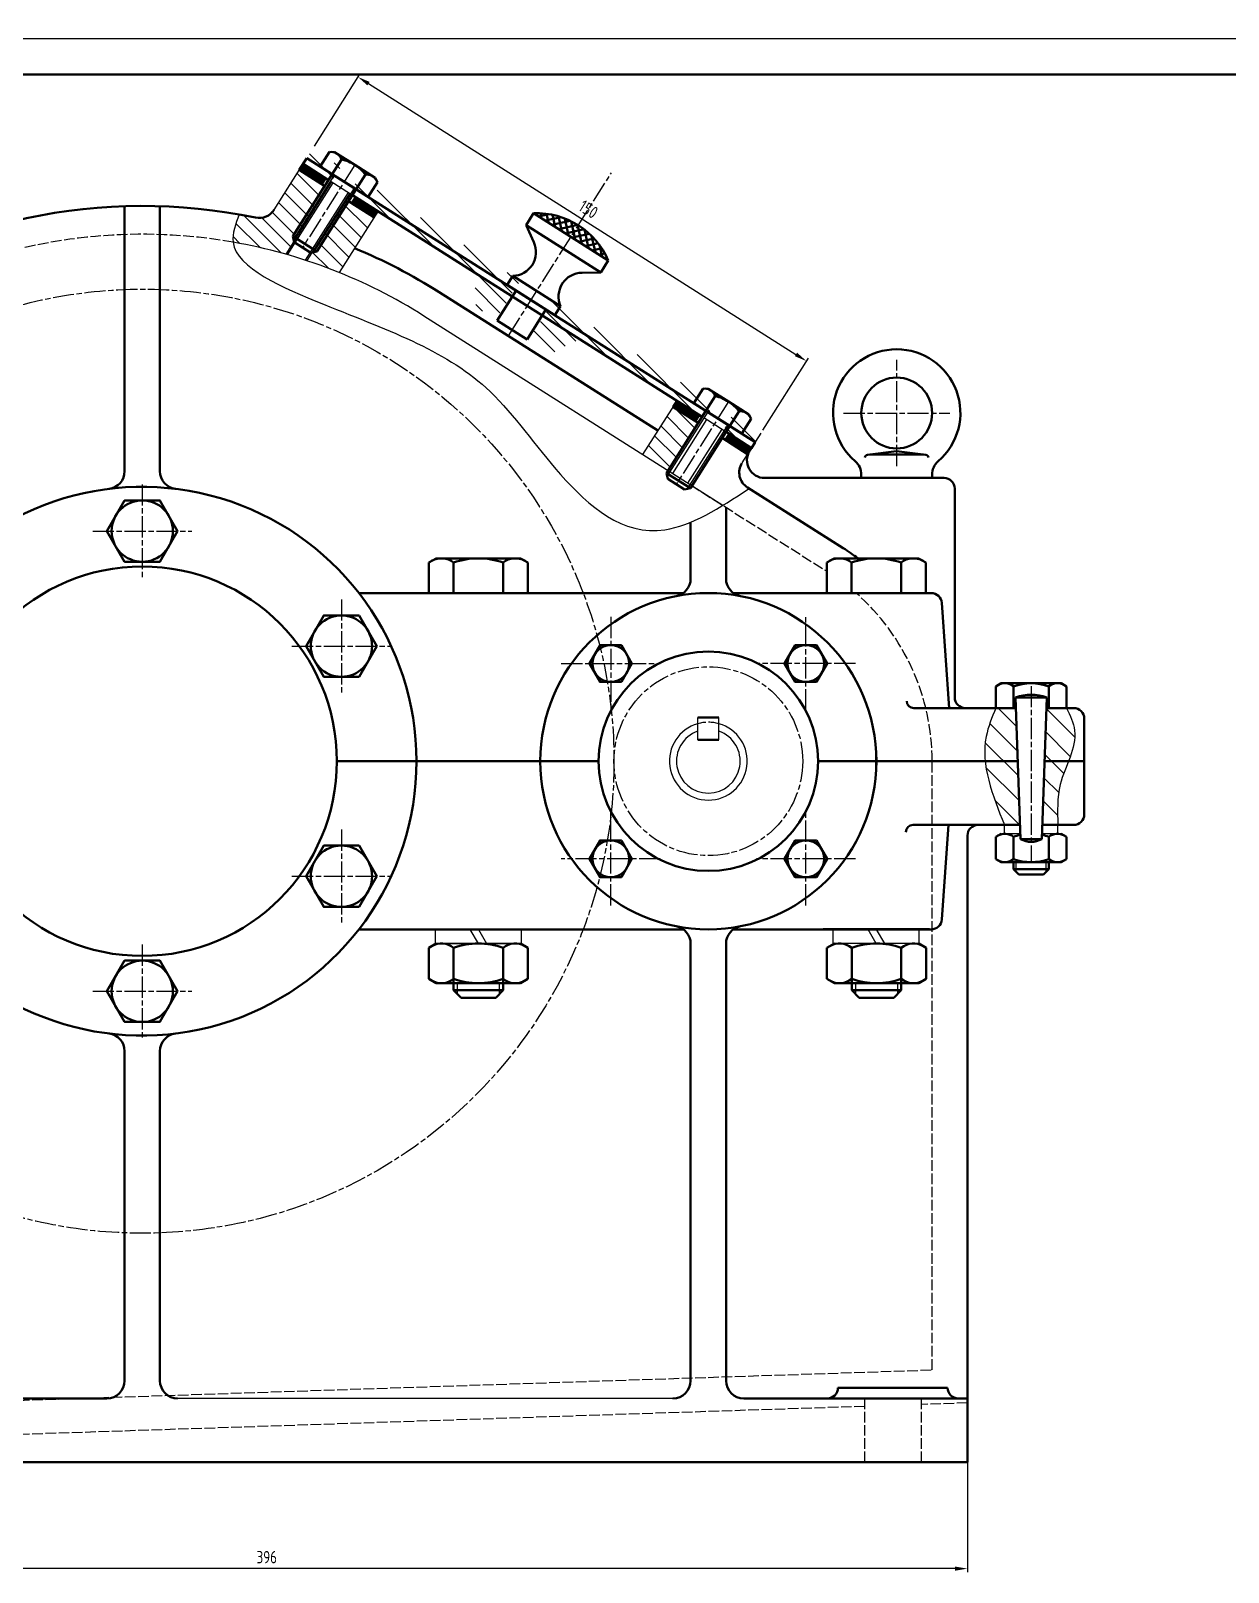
# Model space of a CAD drawing. Header units: millimetres. Extents: x -11122 to -2883, y -3177 to -1688.
# Drawn here: x -9394.2 to -9055.7, y -2768.7 to -2333.3 of the extents above; entities that cross this region are included whole.
import ezdxf

# ---------------------------------------------------------------- set-up
doc = ezdxf.new("R2010")
doc.units = ezdxf.units.MM
doc.header["$LTSCALE"] = 0.5
doc.linetypes.add('AM_ISO02W050', pattern=[7.5, 6, -1.5])
doc.linetypes.add('AM_ISO08W050', pattern=[18, 12, -1.5, 3, -1.5])
for name, color, linetype, lineweight in [('AM_0', 7, 'Continuous', 50), ('AM_3', 6, 'AM_ISO02W050', 25), ('AM_4', 3, 'Continuous', 25), ('AM_5', 3, 'Continuous', 25), ('AM_7', 4, 'AM_ISO08W050', 25)]:
    doc.layers.add(name, color=color, linetype=linetype, lineweight=lineweight)
doc.styles.get("Standard").update_dxf_attribs({"font": 'tcvn+7284-2003i.ttf', "width": 0.8, "height": 3.5})
doc.styles.add('TCVN', font='tcvn+7284-2003i.ttf', dxfattribs={"width": 0.8, "height": 3.5})
doc.dimstyles.new('AM_ISO$0', dxfattribs={"dimtxt": 3.5, "dimasz": 3.5, "dimexe": 1, "dimexo": 1, "dimgap": 1.5, "dimtad": 1, "dimdsep": 46, "dimtxsty": 'Standard', "dimcen": 0, "dimclrd": 256, "dimclre": 256, "dimclrt": 130, "dimadec": 0, "dimazin": 2, "dimtp": 0.1, "dimtm": 0.1, "dimtfac": 0.71, "dimtdec": 3, "dimtmove": 0, "dimatfit": 3, "dimfxl": 1, "dimlwd": -1, "dimlwe": -1, "dimarcsym": 1})
pattern_1 = [(315, (-10309.5056, -5464.477), (2.245064, 2.245064), [])]

# ---------------------------------------------------------------- blocks, each defined once
blk = doc.blocks.new('dau_bulong_mat_dung_M6')
at = {"layer": 'AM_0'}
blk.add_lwpolyline([(2869.53, 3495), (2863.74, 3496.55), (2859.49, 3492.31), (2861.05, 3486.51), (2866.84, 3484.96), (2871.08, 3489.2)], close=True, dxfattribs=at)
blk.add_circle((2865.29, 3490.75), 5.2, dxfattribs=at)
at = {"layer": 'AM_7'}
for p, q in [((2855.39, 3480.85), (2875.19, 3500.65)), ((2855.96, 3500.08), (2874.62, 3481.42))]:
    blk.add_line(p, q, dxfattribs=at)
blk = doc.blocks.new('*U37')
at = {"layer": 'AM_0'}
blk.add_lwpolyline([(10, 0), (5, 8.66), (-5, 8.66), (-10, 0), (-5, -8.66), (5, -8.66)], close=True, dxfattribs=at)
blk.add_circle((0, 0), 8.66, dxfattribs=at)
at = {"layer": 'AM_7'}
for p, q in [((0, 13.2), (0, -13.2)), ((-14, 0), (14, 0))]:
    blk.add_line(p, q, dxfattribs=at)
blk = doc.blocks.new('*U38')
at = {"layer": 'AM_0'}
blk.add_lwpolyline([(10, 0), (5, 8.66), (-5, 8.66), (-10, 0), (-5, -8.66), (5, -8.66)], close=True, dxfattribs=at)
blk.add_circle((0, 0), 8.66, dxfattribs=at)
at = {"layer": 'AM_7'}
for p, q in [((0, 13.2), (0, -13.2)), ((-14, 0), (14, 0))]:
    blk.add_line(p, q, dxfattribs=at)
blk = doc.blocks.new('*U39')
at = {"layer": 'AM_0'}
blk.add_lwpolyline([(10, 0), (5, 8.66), (-5, 8.66), (-10, 0), (-5, -8.66), (5, -8.66)], close=True, dxfattribs=at)
blk.add_circle((0, 0), 8.66, dxfattribs=at)
at = {"layer": 'AM_7'}
for p, q in [((0, 13.2), (0, -13.2)), ((-14, 0), (14, 0))]:
    blk.add_line(p, q, dxfattribs=at)
blk = doc.blocks.new('*U40')
at = {"layer": 'AM_0'}
blk.add_lwpolyline([(10, 0), (5, 8.66), (-5, 8.66), (-10, 0), (-5, -8.66), (5, -8.66)], close=True, dxfattribs=at)
blk.add_circle((0, 0), 8.66, dxfattribs=at)
at = {"layer": 'AM_7'}
for p, q in [((0, 13.2), (0, -13.2)), ((-14, 0), (14, 0))]:
    blk.add_line(p, q, dxfattribs=at)
blk = doc.blocks.new('nut_xa_khi_khong cat')
for p, q in [((4600.22, 3966.38), (4625.22, 3966.38)), ((4600.22, 3962.38), (4600.22, 3966.38)), ((4625.22, 3966.38), (4625.22, 3962.38)), ((4625.22, 3962.38), (4600.22, 3962.38)), ((4604.66, 3959.5), (4600.22, 3962.38)), ((4625.22, 3962.38), (4620.78, 3959.5)), ((4607.72, 3953.87), (4607.72, 3954.27)), ((4617.72, 3953.87), (4617.72, 3954.27)), ((4604.72, 3948.27), (4620.72, 3948.27)), ((4604.72, 3945.27), (4604.72, 3948.27)), ((4604.72, 3945.27), (4620.72, 3945.27)), ((4607.72, 3935.27), (4607.72, 3945.27)), ((4617.72, 3935.27), (4617.72, 3945.27)), ((4620.72, 3945.27), (4620.72, 3948.27)), ((4620.72, 3945.27), (4620.72, 3948.27)), ((4617.72, 3935.27), (4607.72, 3935.27))]:
    blk.add_line(p, q)
for centre, radius, start, end in [((4612.72, 3948.27), 22, 55.3765, 124.6235), ((4601, 3953.87), 6.71, 303.5831, 57.0443), ((4624.43, 3953.87), 6.71, 122.9557, 236.4169)]:
    blk.add_arc(centre, radius, start, end)
blk = doc.blocks.new('*U15')
at = {"layer": 'AM_0'}
for p, q in [((0, 0), (-6.81, 0)), ((0, 0), (6.81, 0)), ((-8, -0.69), (-6.81, 0)), ((-8, -0.69), (-8, -5.6)), ((-4, -0.69), (-4, -5.6)), ((4, -0.69), (4, -5.6)), ((8, -0.69), (6.81, 0)), ((8, -0.69), (8, -5.6)), ((-8, -5.6), (0, -5.6)), ((-4, -5.6), (-4, -26.4)), ((-4, -5.6), (4, -5.6)), ((4, -5.6), (-4, -5.6)), ((8, -5.6), (0, -5.6)), ((4, -26.4), (4, -5.6)), ((-4, -26.4), (4, -26.4)), ((-4, -26.4), (-2.8, -27.6)), ((-2.8, -27.6), (2.8, -27.6)), ((4, -26.4), (2.8, -27.6))]:
    blk.add_line(p, q, dxfattribs=at)
for centre, radius, start, end in [((-5.97, -3.16), 3.16, 51.5018, 120), ((0, -12), 12, 90, 109.4712), ((0, -12), 12, 70.5288, 90), ((5.97, -3.16), 3.16, 60, 128.4982)]:
    blk.add_arc(centre, radius, start, end, dxfattribs=at)
at = {"layer": 'AM_4'}
for p, q in [((-3.4, -5.6), (-3.4, -27)), ((3.4, -27), (3.4, -5.6))]:
    blk.add_line(p, q, dxfattribs=at)
at = {"layer": 'AM_7'}
blk.add_line((0, 0), (0, -27.6), dxfattribs=at)
blk = doc.blocks.new('cua_tham_vaf nut_thong _hoi')
at = {"layer": 'AM_0'}
h = blk.add_hatch(dxfattribs=at)
h.set_pattern_fill('ANSI37', color=256, scale=0.5)
h.set_pattern_definition([(45, (1604.564, -1147.4989), (-1.122532, 1.122532), []), (135, (1604.564, -1147.4989), (-1.122532, -1.122532), [])])
h.paths.add_polyline_path([(6229.78, 2814.88, 0.311691), (6204.78, 2814.88)])
h = blk.add_hatch(dxfattribs=at)
h.set_pattern_fill('ANSI37', color=256, scale=0.1)
h.paths.add_polyline_path([(6149.78, 2789.78), (6149.78, 2791.78), (6142.28, 2791.78), (6142.28, 2789.78)])
h.paths.add_polyline_path([(6159.78, 2791.78), (6159.78, 2789.78), (6167.28, 2789.78), (6167.28, 2791.78)])
h.paths.add_polyline_path([(6284.78, 2791.78), (6284.78, 2789.78), (6292.28, 2789.78), (6292.28, 2791.78)])
h.paths.add_polyline_path([(6274.78, 2789.78), (6274.78, 2791.78), (6267.28, 2791.78), (6267.28, 2789.78)])
for p, q in [((6150.78, 2793.78), (6158.78, 2793.78)), ((6150.78, 2791.78), (6150.78, 2789.78)), ((6158.78, 2793.78), (6158.78, 2789.78)), ((6158.78, 2791.78), (6158.78, 2789.78)), ((6275.78, 2793.78), (6275.78, 2789.78)), ((6275.78, 2793.78), (6283.78, 2793.78)), ((6283.78, 2793.78), (6283.78, 2789.78))]:
    blk.add_line(p, q)
for p, q in [((6292.28, 2793.78), (6142.28, 2793.78)), ((6142.28, 2793.78), (6142.28, 2789.78)), ((6142.28, 2791.78), (6150.78, 2791.78)), ((6149.78, 2791.78), (6149.78, 2789.78)), ((6158.78, 2791.78), (6275.78, 2791.78)), ((6159.78, 2791.78), (6159.78, 2789.78)), ((6167.28, 2789.78), (6167.28, 2791.78)), ((6267.28, 2789.78), (6267.28, 2791.78)), ((6274.78, 2791.78), (6274.78, 2789.78)), ((6283.78, 2791.78), (6292.28, 2791.78)), ((6284.78, 2791.78), (6284.78, 2789.78)), ((6292.28, 2791.78), (6292.28, 2793.78)), ((6292.28, 2791.78), (6292.28, 2789.78)), ((6142.28, 2789.78), (6150.78, 2789.78)), ((6158.78, 2789.78), (6167.28, 2789.78)), ((6267.28, 2789.78), (6275.78, 2789.78)), ((6283.78, 2789.78), (6292.28, 2789.78))]:
    blk.add_line(p, q, dxfattribs=at)
at = {"layer": 'AM_7'}
blk.add_line((6217.28, 2781.85), (6217.28, 2836.29), dxfattribs=at)
for p in [(6154.78, 2799.38), (6279.78, 2799.38)]:
    blk.add_blockref('*U15', p)
at = {"layer": 'AM_0'}
blk.add_blockref('nut_xa_khi_khong cat', (1604.56, -1151.5), dxfattribs=at)
blk = doc.blocks.new('*U31')
at = {"layer": 'AM_0', "lineweight": 25}
for p, q in [((0, 0), (-2.31, -4)), ((12.15, 0), (-12.15, 0)), ((-12.15, -4), (-12.15, 0)), ((-12.15, -4), (12.15, -4)), ((0, -4), (2.31, 0)), ((12.15, -4), (12.15, 0))]:
    blk.add_line(p, q, dxfattribs=at)
blk = doc.blocks.new('*D45')
at = {"layer": 'AM_5', "linetype": 'ByBlock', "transparency": 16777216}
for p, q in [((-9525.49, -2732.16), (-9525.49, -2768.66)), ((-9129.4, -2734.92), (-9129.4, -2768.66)), ((-9132.9, -2767.66), (-9521.99, -2767.66))]:
    blk.add_line(p, q, dxfattribs=at)
at = {"layer": 'AM_5', "transparency": 16777216}
for points in [[(-9521.99, -2767.08), (-9521.99, -2768.24), (-9525.49, -2767.66)], [(-9132.9, -2767.08), (-9132.9, -2768.24), (-9129.4, -2767.66)]]:
    blk.add_solid(points, dxfattribs=at)
at = {"layer": 'AM_5', "color": 3, "transparency": 16777216, "insert": (-9327.45, -2764.41), "char_height": 3.5, "attachment_point": 5, "style": 'TCVN'}
blk.add_mtext('396', dxfattribs=at)
blk = doc.blocks.new('*D60')
at = {"layer": 'AM_5', "linetype": 'ByBlock', "transparency": 16777216}
for p, q in [((-9314, -2365.84), (-9301.12, -2345.5)), ((-9298.7, -2348.21), (-9177.88, -2424.7)), ((-9187.26, -2446.07), (-9174.38, -2425.73))]:
    blk.add_line(p, q, dxfattribs=at)
at = {"layer": 'AM_5', "transparency": 16777216}
for points in [[(-9298.39, -2347.72), (-9299.01, -2348.7), (-9301.66, -2346.34)], [(-9177.56, -2424.21), (-9178.19, -2425.2), (-9174.92, -2426.57)]]:
    blk.add_solid(points, dxfattribs=at)
at = {"layer": 'AM_5', "color": 3, "transparency": 16777216, "insert": (-9236.55, -2383.71), "char_height": 3.5, "attachment_point": 5, "rotation": 327.6632, "style": 'TCVN'}
blk.add_mtext('150', dxfattribs=at)

msp = doc.modelspace()

# ---------------------------------------------------------------- hatches: boundary and pattern name
at = {"layer": 'AM_7', "lineweight": 25}
h = msp.add_hatch(dxfattribs=at)
h.set_pattern_fill('ANSI31', color=256, angle=270)
h.set_pattern_definition(pattern_1)
h.paths.add_polyline_path([(-9268.74, -2406.32, 0.356394), (-9266.74, -2412.32), (-9262.76, -2414.84), (-9255.81, -2403.86), (-9301.44, -2374.97), (-9304.11, -2379.2), (-9303.27, -2379.73), (-9270.74, -2400.32, -0.356394)])
h.paths.add_polyline_path([(-9314.53, -2366.68), (-9317.21, -2370.9), (-9310.03, -2375.45), (-9309.18, -2375.99), (-9306.51, -2371.76)])
h = msp.add_hatch(dxfattribs=at)
h.set_pattern_fill('ANSI31', color=256, angle=270)
h.set_pattern_definition(pattern_1)
h.paths.add_polyline_path([(-9190.47, -2451.14), (-9187.8, -2446.91), (-9195.82, -2441.83), (-9198.5, -2446.06), (-9197.65, -2446.59)])
h.paths.add_polyline_path([(-9221.22, -2452.98), (-9214.04, -2457.52), (-9205.48, -2444), (-9212.66, -2439.46)], flags=17)
h.paths.add_polyline_path([(-9246.52, -2409.74), (-9253.47, -2420.72), (-9249.5, -2423.24, 0.356394), (-9243.22, -2422.48, -0.356394), (-9236.94, -2421.72), (-9211.59, -2437.77), (-9204.41, -2442.31), (-9203.57, -2442.85), (-9200.89, -2438.62)], flags=17)
edge = h.paths.add_edge_path()
edge.add_line((-9310.25, -2377.68), (-9318.28, -2372.59))
edge.add_line((-9318.28, -2372.59), (-9325.39, -2383.84))
edge.add_arc((-9329.62, -2381.16), 5, 258.2213, 327.6632, ccw=False)
edge.add_arc((-9362.65, -2539.59), 156.83, 78.2213, 79.9317)
edge.add_spline(control_points=[(-9335.24, -2385.17), (-9336.26, -2387.85), (-9337.29, -2390.52), (-9336.97, -2392.99)], knot_values=[1.169111, 1.169111, 1.169111, 1.169111, 11.503437, 11.503437, 11.503437, 11.503437], degree=3, periodic=0)
edge.add_arc((-9362.65, -2539.59), 148.83, 74.1864, 80.0609, ccw=False)
edge.add_line((-9322.1, -2396.39), (-9310.25, -2377.68))
h.paths.add_polyline_path([(-9316.15, -2398.21, -0.016334), (-9307.02, -2401.55), (-9297.15, -2385.97), (-9305.18, -2380.89), (-9310.58, -2389.42)])
h.paths.add_polyline_path([(-9311.45, -2410.52), (-9313.08, -2409.86), (-9313.05, -2409.88), (-9312.26, -2410.19), (-9311.46, -2410.52)])
h = msp.add_hatch(dxfattribs=at)
h.set_pattern_fill('ANSI31', color=256, scale=1.5, angle=90)
h.set_pattern_definition([(135, (-10309.5056, -5464.477), (-3.367596, -3.367596), [])])
edge = h.paths.add_edge_path()
edge.add_line((-9115.7, -2524.59), (-9121.4, -2524.59))
edge.add_spline(control_points=[(-9121.4, -2524.59), (-9122.49, -2527.24), (-9124.51, -2532.18), (-9124.63, -2537.23), (-9124.4, -2539.59)], knot_values=[0, 0, 0, 0, 8.44134, 15.704348, 15.704348, 15.704348, 15.704348], degree=3, periodic=0)
edge.add_line((-9124.4, -2539.59), (-9115.17, -2539.59))
edge.add_line((-9115.17, -2539.59), (-9115.7, -2524.59))
edge = h.paths.add_edge_path()
edge.add_spline(control_points=[(-9100.84, -2539.59), (-9099.71, -2536.65), (-9098.05, -2531.61), (-9100.41, -2526.68), (-9101.4, -2524.59)], knot_values=[0, 0, 0, 0, 9.086771, 15.779452, 15.779452, 15.779452, 15.779452], degree=3, periodic=0)
edge.add_line((-9101.4, -2524.59), (-9107.11, -2524.59))
edge.add_line((-9107.11, -2524.59), (-9107.63, -2539.59))
edge.add_line((-9107.63, -2539.59), (-9100.84, -2539.59))
edge = h.paths.add_edge_path()
edge.add_spline(control_points=[(-9103.83, -2557.59), (-9103.98, -2553.77), (-9104.2, -2547.69), (-9101.68, -2541.77), (-9100.84, -2539.59)], knot_values=[15.779452, 15.779452, 15.779452, 15.779452, 27.205418, 33.941173, 33.941173, 33.941173, 33.941173], degree=3, periodic=0)
edge.add_line((-9100.84, -2539.59), (-9107.63, -2539.59))
edge.add_line((-9107.63, -2539.59), (-9108.26, -2557.59))
edge.add_line((-9108.26, -2557.59), (-9103.83, -2557.59))
edge = h.paths.add_edge_path()
edge.add_line((-9115.17, -2539.59), (-9124.4, -2539.59))
edge.add_spline(control_points=[(-9124.4, -2539.59), (-9123.81, -2545.51), (-9121.38, -2551.55), (-9118.95, -2557.59)], knot_values=[15.704348, 15.704348, 15.704348, 15.704348, 33.973081, 33.973081, 33.973081, 33.973081], degree=3, periodic=0)
edge.add_line((-9118.95, -2557.59), (-9114.54, -2557.59))
edge.add_line((-9114.54, -2557.59), (-9115.17, -2539.59))

# ---------------------------------------------------------------- linework, layer by layer
for p, q in [((-9325.39, -2383.84), (-9317.21, -2370.9)), ((-9308.8, -2376.23), (-9321.65, -2396.52)), ((-9304.49, -2378.95), (-9316.59, -2398.06)), ((-9198.56, -2467.32), (-9283.04, -2413.84)), ((-9203.19, -2443.09), (-9212.81, -2458.3)), ((-9198.88, -2445.82), (-9208.5, -2461.03)), ((-9190.96, -2451.91), (-9190.47, -2451.14)), ((-9116.82, -2568.09), (-9105.89, -2568.09))]:
    msp.add_line(p, q)
at = {"linetype": 'Continuous'}
msp.add_line((-9253.07, -2587.11), (-9253.09, -2587.09), dxfattribs=at)
msp.add_arc((-9362.65, -2539.59), 148.83, 57.6632, 80.0609)
for p in [(-9272.65, -2587.11), (-9160.17, -2587.09)]:
    msp.add_point(p)
at = {"layer": 'AM_0'}
for p, q in [((-8553.6, -2345.59), (-9712.6, -2345.59)), ((-9367.65, -2457.7), (-9367.65, -2382.83)), ((-9357.65, -2457.7), (-9357.65, -2382.83)), ((-9216.94, -2446.22), (-9278.77, -2407.08)), ((-9149.42, -2452), (-9157.7, -2453.08)), ((-9157.03, -2452.99), (-9141.8, -2452.99)), ((-9149.42, -2452), (-9141.14, -2453.08)), ((-9136, -2459.59), (-9186.74, -2459.59)), ((-9159.41, -2459.59), (-9159.41, -2458.67)), ((-9155.41, -2459.59), (-9159.41, -2459.59)), ((-9142.91, -2459.59), (-9155.91, -2459.59)), ((-9149.41, -2459.59), (-9155.41, -2459.59)), ((-9149.41, -2459.59), (-9143.41, -2459.59)), ((-9143.41, -2459.59), (-9139.41, -2459.59)), ((-9139.41, -2459.59), (-9139.41, -2458.67)), ((-9164.54, -2479.39), (-9191.59, -2462.26)), ((-9133, -2521.59), (-9133, -2462.59)), ((-9197.65, -2488.05), (-9197.65, -2467.89)), ((-9207.65, -2488.05), (-9207.65, -2472.06)), ((-9281.65, -2483.49), (-9279.57, -2482.29)), ((-9281.65, -2483.49), (-9281.65, -2492.09)), ((-9267.65, -2482.29), (-9279.57, -2482.29)), ((-9274.65, -2483.49), (-9274.65, -2492.09)), ((-9267.65, -2482.29), (-9255.73, -2482.29)), ((-9260.65, -2483.49), (-9260.65, -2492.09)), ((-9253.65, -2483.49), (-9255.73, -2482.29)), ((-9253.65, -2483.49), (-9253.65, -2492.09)), ((-9169.17, -2483.49), (-9167.09, -2482.29)), ((-9169.17, -2483.49), (-9169.17, -2492.09)), ((-9155.17, -2482.29), (-9167.09, -2482.29)), ((-9162.17, -2483.49), (-9162.17, -2492.09)), ((-9155.17, -2482.29), (-9143.25, -2482.29)), ((-9148.17, -2483.49), (-9148.17, -2492.09)), ((-9141.17, -2483.49), (-9143.25, -2482.29)), ((-9141.17, -2483.49), (-9141.17, -2492.09)), ((-9301.42, -2492.09), (-9209.71, -2492.09)), ((-9281.65, -2492.09), (-9267.65, -2492.09)), ((-9257.65, -2492.09), (-9277.65, -2492.09)), ((-9260.65, -2492.09), (-9274.65, -2492.09)), ((-9253.65, -2492.09), (-9267.65, -2492.09)), ((-9195.6, -2492.09), (-9139.66, -2492.09)), ((-9169.17, -2492.09), (-9155.17, -2492.09)), ((-9145.17, -2492.09), (-9165.17, -2492.09)), ((-9148.17, -2492.09), (-9162.17, -2492.09)), ((-9141.17, -2492.09), (-9155.17, -2492.09)), ((-9134.57, -2524.59), (-9136.66, -2494.88)), ((-9121.4, -2518.45), (-9119.92, -2517.59)), ((-9121.4, -2524.59), (-9121.4, -2518.45)), ((-9119.92, -2517.59), (-9102.89, -2517.59)), ((-9116.4, -2518.45), (-9116.4, -2524.59)), ((-9106.4, -2518.45), (-9106.4, -2524.59)), ((-9101.4, -2518.45), (-9102.89, -2517.59)), ((-9101.4, -2518.45), (-9101.4, -2524.59)), ((-9134.57, -2524.59), (-9144.57, -2524.59)), ((-9115.7, -2524.59), (-9134.57, -2524.59)), ((-9115.7, -2524.59), (-9121.4, -2524.59)), ((-9114.4, -2561.59), (-9115.8, -2521.59)), ((-9115.8, -2521.59), (-9107, -2521.59)), ((-9108.4, -2561.59), (-9107, -2521.59)), ((-9099.4, -2524.59), (-9107.11, -2524.59)), ((-9101.4, -2524.59), (-9107.11, -2524.59)), ((-9205.65, -2527.29), (-9199.65, -2527.29)), ((-9096.4, -2527.59), (-9096.4, -2554.59)), ((-9205.65, -2533.59), (-9199.65, -2533.59)), ((-9233.65, -2539.59), (-9307.65, -2539.59)), ((-9115.17, -2539.59), (-9171.65, -2539.59)), ((-9155.17, -2540.91), (-9155.17, -2538.27)), ((-9096.4, -2539.59), (-9107.63, -2539.59)), ((-9134.78, -2557.59), (-9144.78, -2557.59)), ((-9134.78, -2557.59), (-9136.66, -2584.3)), ((-9114.54, -2557.59), (-9134.78, -2557.59)), ((-9099.4, -2557.59), (-9108.26, -2557.59)), ((-9129.4, -2737.59), (-9129.4, -2560.59)), ((-9119.92, -2560.09), (-9121.4, -2560.95)), ((-9119.92, -2560.09), (-9121.4, -2560.95)), ((-9121.4, -2567.23), (-9121.4, -2560.95)), ((-9116.4, -2560.95), (-9116.4, -2567.23)), ((-9116.4, -2560.95), (-9116.4, -2567.23)), ((-9116.4, -2560.95), (-9116.4, -2567.23)), ((-9114.4, -2561.59), (-9108.4, -2561.59)), ((-9106.4, -2567.23), (-9106.4, -2560.95)), ((-9106.4, -2567.23), (-9106.4, -2560.95)), ((-9106.4, -2560.95), (-9106.4, -2567.23)), ((-9102.89, -2560.09), (-9101.4, -2560.95)), ((-9101.4, -2560.95), (-9101.4, -2567.23)), ((-9119.92, -2568.09), (-9121.4, -2567.23)), ((-9102.89, -2568.09), (-9119.92, -2568.09)), ((-9116.4, -2568.09), (-9116.4, -2570.09)), ((-9106.4, -2570.09), (-9106.4, -2568.09)), ((-9106.4, -2570.09), (-9106.4, -2568.09)), ((-9102.89, -2568.09), (-9101.4, -2567.23)), ((-9116.4, -2570.09), (-9116.4, -2570.09)), ((-9116.4, -2570.09), (-9114.9, -2571.59)), ((-9116.4, -2570.09), (-9106.4, -2570.09)), ((-9114.9, -2571.59), (-9107.9, -2571.59)), ((-9106.4, -2570.09), (-9107.9, -2571.59)), ((-9301.42, -2587.09), (-9209.71, -2587.09)), ((-9282.65, -2587.09), (-9252.65, -2587.09)), ((-9275.35, -2587.09), (-9275.35, -2587.11)), ((-9267.65, -2587.11), (-9267.65, -2587.09)), ((-9259.95, -2587.09), (-9259.95, -2587.11)), ((-9195.6, -2587.09), (-9139.66, -2587.09)), ((-9170.17, -2587.06), (-9140.17, -2587.06)), ((-9144.67, -2587.09), (-9165.67, -2587.09)), ((-9162.87, -2587.06), (-9162.87, -2587.09)), ((-9155.17, -2587.09), (-9155.17, -2587.06)), ((-9281.65, -2592.29), (-9279.57, -2591.09)), ((-9281.65, -2599.06), (-9281.65, -2592.29)), ((-9281.65, -2592.29), (-9281.65, -2601.09)), ((-9274.65, -2592.29), (-9274.65, -2604.29)), ((-9274.65, -2601.09), (-9274.65, -2592.29)), ((-9260.65, -2604.29), (-9260.65, -2592.29)), ((-9260.65, -2601.09), (-9260.65, -2592.29)), ((-9253.65, -2592.29), (-9255.73, -2591.09)), ((-9253.65, -2601.09), (-9253.65, -2592.29)), ((-9207.65, -2591.13), (-9207.65, -2714.59)), ((-9197.65, -2591.13), (-9197.65, -2714.59)), ((-9169.11, -2592.29), (-9167.03, -2591.09)), ((-9169.11, -2599.06), (-9169.11, -2592.29)), ((-9169.11, -2592.29), (-9169.11, -2601.09)), ((-9162.11, -2592.29), (-9162.11, -2604.29)), ((-9162.11, -2601.09), (-9162.11, -2592.29)), ((-9148.11, -2601.09), (-9148.11, -2592.29)), ((-9148.11, -2592.29), (-9148.11, -2604.29)), ((-9141.11, -2592.29), (-9143.19, -2591.09)), ((-9141.11, -2601.09), (-9141.11, -2592.29)), ((-9281.65, -2601.09), (-9279.57, -2602.29)), ((-9279.57, -2602.29), (-9255.73, -2602.29)), ((-9253.65, -2601.09), (-9255.73, -2602.29)), ((-9169.11, -2601.09), (-9167.03, -2602.29)), ((-9167.03, -2602.29), (-9143.19, -2602.29)), ((-9141.11, -2601.09), (-9143.19, -2602.29)), ((-9274.65, -2604.29), (-9272.55, -2606.39)), ((-9274.65, -2604.29), (-9260.65, -2604.29)), ((-9272.55, -2606.39), (-9262.75, -2606.39)), ((-9260.65, -2604.29), (-9262.75, -2606.39)), ((-9162.11, -2604.29), (-9160.01, -2606.39)), ((-9162.11, -2604.29), (-9148.11, -2604.29)), ((-9160.01, -2606.39), (-9150.21, -2606.39)), ((-9148.11, -2604.29), (-9150.21, -2606.39)), ((-9367.65, -2621.48), (-9367.65, -2714.59)), ((-9357.65, -2621.48), (-9357.65, -2714.59)), ((-9135.01, -2716.59), (-9166.01, -2716.59)), ((-9372.65, -2719.59), (-9457.28, -2719.59)), ((-9129.4, -2719.59), (-9192.65, -2719.59)), ((-9129.4, -2737.59), (-9523.49, -2737.59))]:
    msp.add_line(p, q, dxfattribs=at)
at = {"layer": 'AM_0', "lineweight": 25}
for p, q in [((-9303.77, -2379.41), (-9309.52, -2375.77)), ((-9296.08, -2384.28), (-9307.02, -2401.55)), ((-9211.59, -2437.77), (-9221.22, -2452.98)), ((-9198.16, -2446.27), (-9203.9, -2442.63)), ((-9187.8, -2446.91), (-9193.14, -2455.36)), ((-9205.65, -2533.59), (-9205.65, -2527.29)), ((-9199.65, -2533.59), (-9199.65, -2527.29)), ((-9118.95, -2560.09), (-9118.95, -2557.59)), ((-9118.95, -2557.59), (-9114.54, -2557.59)), ((-9108.26, -2557.59), (-9103.85, -2557.59)), ((-9103.85, -2560.09), (-9103.85, -2557.59)), ((-9119.92, -2560.09), (-9118.95, -2560.09)), ((-9114.46, -2560.09), (-9118.95, -2560.09)), ((-9103.85, -2560.09), (-9108.35, -2560.09)), ((-9102.89, -2560.09), (-9103.85, -2560.09)), ((-9279.57, -2591.09), (-9255.73, -2591.09)), ((-9143.19, -2591.09), (-9167.03, -2591.09)), ((-9142.51, -2716.59), (-9158.51, -2716.59)), ((-9212.65, -2719.59), (-9352.65, -2719.59)), ((-9142.4, -2719.59), (-9158.4, -2719.59))]:
    msp.add_line(p, q, dxfattribs=at)
at = {"layer": 'AM_0'}
for centre, radius in [((-9149.41, -2441.24), 10), ((-9362.65, -2539.59), 55), ((-9202.65, -2539.59), 47.5), ((-9202.65, -2539.59), 31)]:
    msp.add_circle(centre, radius, dxfattribs=at)
for centre, radius, start, end in [((-9362.65, -2539.59), 156.83, 78.2213, 173.5338), ((-9329.62, -2381.16), 5, 258.2213, 327.6632), ((-9362.65, -2539.59), 156.83, 57.6632, 67.513), ((-9149.41, -2441.24), 18, 310.7057, 229.2943), ((-9188.92, -2458.04), 5, 147.6632, 237.6632), ((-9186.74, -2454.59), 5, 147.6632, 270), ((-9164.41, -2458.67), 5, 0, 49.2943), ((-9157.7, -2453.8), 0.72, 90, 180), ((-9141.14, -2453.8), 0.72, 0, 90), ((-9134.41, -2458.67), 5, 130.7057, 180), ((-9372.65, -2457.7), 5, 276.9621, 0), ((-9352.65, -2457.7), 5, 180, 263.0379), ((-9136, -2462.59), 3, 0, 90), ((-9362.65, -2539.59), 77.5, 217.7997, 142.2003), ((-9202.65, -2539.59), 71.25, 53.5341, 57.6632), ((-9278.09, -2487.81), 5.53, 51.5018, 120), ((-9267.65, -2503.29), 21, 90, 109.4712), ((-9267.65, -2503.29), 21, 70.5288, 90), ((-9257.22, -2487.81), 5.53, 60, 128.4982), ((-9165.61, -2487.81), 5.53, 51.5018, 120), ((-9155.17, -2503.29), 21, 90, 109.4712), ((-9155.17, -2503.29), 21, 70.5288, 90), ((-9144.73, -2487.81), 5.53, 60, 128.4982), ((-9212.65, -2488.05), 5, 280.9806, 0), ((-9192.65, -2488.05), 5, 180, 259.0194), ((-9139.66, -2495.09), 3, 4.0276, 90), ((-9118.86, -2521.53), 3.95, 51.5018, 120), ((-9111.4, -2532.59), 15, 70.5288, 109.4712), ((-9103.95, -2521.53), 3.95, 60, 128.4982), ((-9144.57, -2522.59), 2, 180, 270), ((-9130, -2521.59), 3, 180, 270), ((-9111.41, -2533.95), 13.12, 70.4009, 109.5942), ((-9099.4, -2527.59), 3, 0, 90), ((-9099.4, -2554.59), 3, 270, 0), ((-9144.78, -2559.59), 2, 90, 180), ((-9126.4, -2560.59), 3, 90, 180), ((-9118.86, -2564.03), 3.95, 51.5018, 120), ((-9111.4, -2575.09), 15, 101.6992, 109.4712), ((-9111.4, -2556.36), 6.02, 240.1372, 299.8628), ((-9111.4, -2575.09), 15, 70.5288, 78.3008), ((-9103.95, -2564.03), 3.95, 60, 128.4982), ((-9118.86, -2564.14), 3.95, 240, 308.4982), ((-9111.4, -2553.09), 15, 250.5288, 289.4712), ((-9103.95, -2564.14), 3.95, 231.5018, 300), ((-9139.66, -2584.09), 3, 270, 355.9724), ((-9212.65, -2591.13), 5, 0, 79.0194), ((-9192.65, -2591.13), 5, 100.9806, 180), ((-9278.09, -2596.61), 5.53, 51.5018, 120), ((-9267.65, -2612.09), 21, 70.5288, 109.4712), ((-9257.22, -2596.61), 5.53, 60, 128.4982), ((-9165.55, -2596.61), 5.53, 51.5018, 120), ((-9155.11, -2612.09), 21, 70.5288, 109.4712), ((-9144.67, -2596.61), 5.53, 60, 128.4982), ((-9278.09, -2596.76), 5.53, 240, 308.4982), ((-9267.65, -2581.29), 21, 250.5288, 289.4712), ((-9257.22, -2596.76), 5.53, 231.5018, 300), ((-9165.55, -2596.76), 5.53, 240, 308.4982), ((-9155.11, -2581.29), 21, 250.5288, 289.4712), ((-9144.67, -2596.76), 5.53, 231.5018, 300), ((-9372.65, -2621.48), 5, 0, 83.0379), ((-9352.65, -2621.48), 5, 96.9621, 180), ((-9372.65, -2714.59), 5, 270, 0), ((-9352.65, -2714.59), 5, 180, 270), ((-9212.65, -2714.59), 5, 270, 0), ((-9192.65, -2714.59), 5, 180, 270), ((-9169.01, -2716.59), 3, 270, 0), ((-9132.01, -2716.59), 3, 180, 270), ((-9129.41, -2733.92), 0.001, 270, 0)]:
    msp.add_arc(centre, radius, start, end, dxfattribs=at)
at = {"layer": 'AM_0', "lineweight": 25}
for radius, start, end in [(11, 105.8266, 74.1734), (9, 109.4712, 70.5288)]:
    msp.add_arc((-9202.65, -2539.59), radius, start, end, dxfattribs=at)
at = {"layer": 'AM_3', "lineweight": 25}
for p, q in [((-9207.79, -2461.48), (-9169.17, -2485.93)), ((-9139.4, -2711.52), (-9139.4, -2539.59)), ((-9457.51, -2722.12), (-9139.4, -2711.52)), ((-9158.4, -2737.59), (-9158.4, -2719.59)), ((-9142.4, -2737.59), (-9142.4, -2719.59)), ((-9129.4, -2720.85), (-9142.4, -2721.28)), ((-9158.4, -2721.82), (-9468.22, -2732.14))]:
    msp.add_line(p, q, dxfattribs=at)
for centre, radius, start, end in [((-9362.65, -2539.59), 148.83, 80.0609, 139.7712), ((-9202.65, -2539.59), 63.25, 0, 48.676), ((-9202.65, -2539.59), 11, 74.1734, 105.8266)]:
    msp.add_arc(centre, radius, start, end, dxfattribs=at)
at = {"layer": 'AM_4'}
for p, q in [((-8543.6, -2335.59), (-9732.6, -2335.59)), ((-9309.18, -2375.99), (-9322.1, -2396.39)), ((-9304.11, -2379.2), (-9316.15, -2398.21)), ((-9204.41, -2442.31), (-9214.04, -2457.52)), ((-9197.65, -2446.59), (-9207.28, -2461.8)), ((-9115.65, -2570.84), (-9115.65, -2568.09)), ((-9107.15, -2570.84), (-9107.15, -2568.09)), ((-9273.6, -2587.09), (-9273.6, -2587.11)), ((-9261.7, -2587.11), (-9261.7, -2587.09)), ((-9161.12, -2587.06), (-9161.12, -2587.09)), ((-9273.6, -2602.29), (-9273.6, -2605.34)), ((-9261.7, -2605.34), (-9261.7, -2602.29)), ((-9161.06, -2602.29), (-9161.06, -2605.34)), ((-9149.16, -2602.29), (-9149.16, -2605.34))]:
    msp.add_line(p, q, dxfattribs=at)
msp.add_open_spline([(-9335.24, -2385.17), (-9336.26, -2387.85), (-9340.35, -2398.53), (-9300.59, -2415.37), (-9267.36, -2426.89), (-9245.43, -2459.75), (-9220.92, -2481.22), (-9199.42, -2468.12), (-9191.13, -2462.56)], degree=3, knots=[1.169111, 1.169111, 1.169111, 1.169111, 11.503437, 42.44825, 95.670278, 126.424112, 159.768306, 180.216983, 180.216983, 180.216983, 180.216983], dxfattribs=at)
at = {"layer": 'AM_4', "lineweight": 25}
for points in [[(-9121.4, -2524.59), (-9124.11, -2532.58), (-9118.95, -2557.59)], [(-9101.4, -2524.59), (-9099.13, -2530.88), (-9103.17, -2546.18), (-9103.83, -2557.59)]]:
    msp.add_spline(points, degree=3, dxfattribs=at)
at = {"layer": 'AM_7'}
for p, q in [((-9149.41, -2456.22), (-9149.41, -2426.25)), ((-9164.4, -2441.24), (-9134.42, -2441.24)), ((-9111.4, -2518.36), (-9111.4, -2568.24)), ((-9155.17, -2538.27), (-9155.17, -2540.91)), ((-9267.65, -2602.29), (-9267.65, -2602.34))]:
    msp.add_line(p, q, dxfattribs=at)
for centre, radius in [((-9362.65, -2539.59), 133.33), ((-9202.65, -2539.59), 26.67)]:
    msp.add_circle(centre, radius, dxfattribs=at)

# ---------------------------------------------------------------- block references
for name, p, rotation in [('cua_tham_vaf nut_thong _hoi', (-16000.24, -1444.25), 327.6631519306543), ('dau_bulong_mat_dung_M6', (-13724.63, -2954.28), 315), ('dau_bulong_mat_dung_M6', (-4680.68, -2069.74), 135), ('dau_bulong_mat_dung_M6', (-4735.83, -2124.89), 135), ('dau_bulong_mat_dung_M6', (-4680.68, -2124.89), 135)]:
    msp.add_blockref(name, p, dxfattribs=dict(rotation=rotation))
for name, p in [('*U37', (-9362.65, -2474.59)), ('*U40', (-9306.36, -2507.09)), ('*U39', (-9306.36, -2572.09)), ('*U38', (-9362.65, -2604.59))]:
    msp.add_blockref(name, p)
at = {"layer": 'AM_0', "lineweight": 25, "xscale": -1}
for p in [(-9267.65, -2587.09), (-9155.17, -2587.09)]:
    msp.add_blockref('*U31', p, dxfattribs=at)

# ---------------------------------------------------------------- dimensions: what is measured, and where the dimension line sits
at = {"layer": 'AM_5'}
dim = msp.add_linear_dim(base=(-9174.92, -2426.57), p1=(-9314.53, -2366.68), p2=(-9187.8, -2446.91), angle=327.6632, dimstyle='AM_ISO$0', override={"dimtxt": 2.5493, "dimtoh": 1, "dimdec": 0, "dimtxsty": 'TCVN', "dimclrt": 3, "dimadec": 8, "dimtdec": 2}, dxfattribs=at)
dim.commit()
dim.dimension.update_dxf_attribs({"geometry": '*D60', "text_midpoint": (-9238.29, -2386.46), "dimtype": 161})
dim = msp.add_linear_dim(base=(-9525.49, -2767.66), p1=(-9129.4, -2733.92), p2=(-9525.49, -2731.16), dimstyle='AM_ISO$0', override={"dimtxt": 2.5493, "dimtoh": 1, "dimdec": 0, "dimtxsty": 'TCVN', "dimclrt": 3, "dimadec": 8, "dimtdec": 2}, dxfattribs=at)
dim.commit()
dim.dimension.update_dxf_attribs({"geometry": '*D45', "text_midpoint": (-9327.45, -2767.66), "dimtype": 160})

doc.saveas('drawing.dxf')
